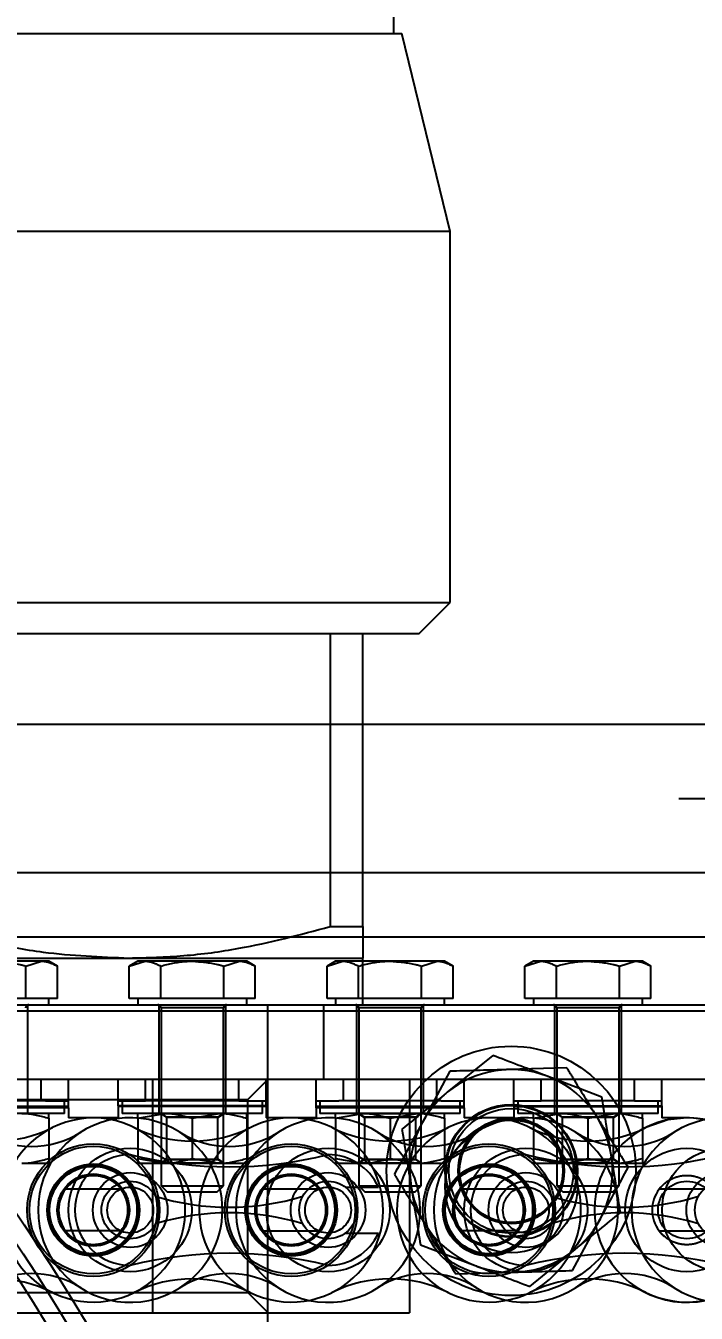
# Model space of a CAD drawing. Header units: metres. Extents: x 0 to 63075, y 0 to 44550.
# Drawn here: x 36482.3 to 36525.3, y 35228.5 to 35311.1 of the extents above; entities that cross this region are included whole.
import ezdxf

# ---------------------------------------------------------------- set-up
doc = ezdxf.new("R2010")
doc.units = ezdxf.units.M
doc.header["$LTSCALE"] = 75
doc.linetypes.add('DASHDOT', pattern=[25.4, 12.7, -6.35, 0, -6.35])
doc.linetypes.add('HIDDEN2', pattern=[4.7625, 3.175, -1.5875])
for name, color, linetype in [('SDM', 7, 'Continuous'), ('SFU', 3, 'DASHDOT'), ('SL4', 4, 'Continuous'), ('ST1', 7, 'HIDDEN2')]:
    doc.layers.add(name, color=color, linetype=linetype)
doc.styles.add('ROMANS', font='ROMANS.SHX')
doc.dimstyles.new('75___1-75', dxfattribs={"dimscale": 75, "dimtxt": 2.5, "dimasz": 2, "dimexe": 1.5, "dimexo": 1, "dimgap": 0.5, "dimtad": 1, "dimdec": 0, "dimzin": 12, "dimtxsty": 'ROMANS', "dimcen": 0, "dimclrd": 256, "dimclre": 256, "dimclrt": 3, "dimazin": 3, "dimtfac": 1, "dimtdec": 0, "dimtmove": 0, "dimatfit": 0, "dimfxl": 1, "dimlwd": -1, "dimlwe": -1, "dimarcsym": 0})

# ---------------------------------------------------------------- blocks, each defined once
blk = doc.blocks.new('*D29')
at = {"layer": 'Defpoints', "color": 0, "transparency": 16777216}
for p in [(36162.252, 35690.515), (36162.252, 35271.035), (39506.752, 35271.032)]:
    blk.add_point(p, dxfattribs=at)
at = {"layer": 'SDM', "transparency": 16777216}
for p, q in [((36162.252, 35346.035), (36162.252, 35803.015)), ((39506.752, 35346.032), (39506.752, 35803.015)), ((39356.752, 35690.515), (36312.252, 35690.515))]:
    blk.add_line(p, q, dxfattribs=at)
for points in [[(36312.252, 35715.515), (36312.252, 35665.515), (36162.252, 35690.515)], [(39356.752, 35715.515), (39356.752, 35665.515), (39506.752, 35690.515)]]:
    blk.add_solid(points, dxfattribs=at)
at = {"layer": 'SDM', "color": 3, "transparency": 16777216, "insert": (37834.502, 35821.765), "char_height": 187.5, "attachment_point": 5, "style": 'ROMANS'}
blk.add_mtext('3345', dxfattribs=at)
blk = doc.blocks.new('A$Cf5e9a517')
at = {"layer": 'SFU'}
for p, q in [((343.668, 1744.652), (343.668, 1772.652)), ((311.668, 1744.652), (344.168, 1744.652)), ((347.268, 1731.952), (344.168, 1744.652)), ((347.268, 1731.952), (311.668, 1731.952)), ((347.268, 1708.152), (347.268, 1731.952)), ((311.668, 1708.152), (347.268, 1708.152)), ((345.268, 1706.152), (347.268, 1708.152)), ((345.268, 1706.152), (311.668, 1706.152)), ((339.578, 1706.152), (339.578, 1700.35)), ((341.668, 1700.35), (341.668, 1706.152)), ((339.578, 1700.35), (339.578, 1687.373)), ((341.668, 1687.373), (341.668, 1700.35)), ((339.578, 1687.373), (341.668, 1687.373)), ((311.668, 1685.352), (326.668, 1685.352)), ((321.049, 1685.152), (318.018, 1685.152)), ((320.038, 1684.84), (321.049, 1685.152)), ((320.038, 1682.752), (320.038, 1684.84)), ((321.518, 1685.152), (321.049, 1685.152)), ((322.059, 1684.84), (321.518, 1685.152)), ((322.059, 1682.752), (322.059, 1684.84)), ((326.668, 1685.352), (341.668, 1685.352)), ((326.676, 1684.84), (327.686, 1685.152)), ((327.218, 1685.152), (326.676, 1684.84)), ((326.676, 1682.752), (326.676, 1684.84)), ((327.686, 1685.152), (327.218, 1685.152)), ((330.718, 1685.152), (327.686, 1685.152)), ((328.697, 1682.752), (328.697, 1684.84)), ((333.749, 1685.152), (330.718, 1685.152)), ((332.738, 1684.84), (333.749, 1685.152)), ((332.738, 1682.752), (332.738, 1684.84)), ((334.218, 1685.152), (333.749, 1685.152)), ((334.759, 1684.84), (334.218, 1685.152)), ((334.759, 1682.752), (334.759, 1684.84)), ((339.376, 1684.84), (340.386, 1685.152)), ((339.918, 1685.152), (339.376, 1684.84)), ((339.376, 1682.752), (339.376, 1684.84)), ((340.386, 1685.152), (339.918, 1685.152)), ((343.418, 1685.152), (340.386, 1685.152)), ((341.397, 1682.752), (341.397, 1684.84)), ((341.668, 1682.352), (341.668, 1685.352)), ((346.449, 1685.152), (343.418, 1685.152)), ((345.438, 1684.84), (346.449, 1685.152)), ((345.438, 1682.752), (345.438, 1684.84)), ((346.918, 1685.152), (346.449, 1685.152)), ((347.459, 1684.84), (346.918, 1685.152)), ((347.459, 1682.752), (347.459, 1684.84)), ((352.076, 1684.84), (353.086, 1685.152)), ((352.618, 1685.152), (352.076, 1684.84)), ((352.076, 1682.752), (352.076, 1684.84)), ((353.086, 1685.152), (352.618, 1685.152)), ((356.118, 1685.152), (353.086, 1685.152)), ((354.097, 1682.752), (354.097, 1684.84)), ((359.149, 1685.152), (356.118, 1685.152)), ((358.138, 1684.84), (359.149, 1685.152)), ((358.138, 1682.752), (358.138, 1684.84)), ((359.618, 1685.152), (359.149, 1685.152)), ((360.159, 1684.84), (359.618, 1685.152)), ((360.159, 1682.752), (360.159, 1684.84)), ((257.808, 1682.352), (365.528, 1682.352)), ((320.038, 1682.752), (318.018, 1682.752)), ((321.049, 1682.752), (320.038, 1682.752)), ((320.168, 1677.59), (320.168, 1682.352)), ((322.059, 1682.752), (321.049, 1682.752)), ((321.518, 1682.352), (321.518, 1682.752)), ((327.686, 1682.752), (326.676, 1682.752)), ((327.218, 1682.752), (327.218, 1682.352)), ((328.697, 1682.752), (327.686, 1682.752)), ((328.568, 1682.352), (328.568, 1677.59)), ((330.718, 1682.752), (328.697, 1682.752)), ((332.738, 1682.752), (330.718, 1682.752)), ((333.749, 1682.752), (332.738, 1682.752)), ((332.868, 1677.59), (332.868, 1682.352)), ((334.759, 1682.752), (333.749, 1682.752)), ((334.218, 1682.352), (334.218, 1682.752)), ((335.569, 1661.831), (335.569, 1682.352)), ((339.168, 1677.59), (339.168, 1682.352)), ((340.386, 1682.752), (339.376, 1682.752)), ((339.918, 1682.752), (339.918, 1682.352)), ((341.397, 1682.752), (340.386, 1682.752)), ((341.268, 1682.352), (341.268, 1677.59)), ((343.418, 1682.752), (341.397, 1682.752)), ((345.438, 1682.752), (343.418, 1682.752)), ((346.449, 1682.752), (345.438, 1682.752)), ((345.568, 1677.59), (345.568, 1682.352)), ((347.459, 1682.752), (346.449, 1682.752)), ((346.918, 1682.352), (346.918, 1682.752)), ((353.086, 1682.752), (352.076, 1682.752)), ((352.618, 1682.752), (352.618, 1682.352)), ((354.097, 1682.752), (353.086, 1682.752)), ((353.968, 1682.352), (353.968, 1677.59)), ((356.118, 1682.752), (354.097, 1682.752)), ((358.138, 1682.752), (356.118, 1682.752)), ((359.149, 1682.752), (358.138, 1682.752)), ((358.268, 1677.59), (358.268, 1682.352)), ((360.159, 1682.752), (359.149, 1682.752)), ((359.618, 1682.352), (359.618, 1682.752)), ((332.718, 1682.152), (328.718, 1682.152)), ((328.718, 1682.152), (328.718, 1670.742)), ((332.718, 1670.742), (332.718, 1682.152)), ((345.418, 1682.152), (341.418, 1682.152)), ((341.418, 1682.152), (341.418, 1670.742)), ((345.418, 1670.742), (345.418, 1682.152)), ((358.118, 1682.152), (354.118, 1682.152)), ((354.118, 1682.152), (354.118, 1670.742)), ((358.118, 1670.742), (358.118, 1682.152)), ((257.808, 1677.59), (365.528, 1677.59)), ((320.168, 1676.19), (320.168, 1677.59)), ((321.018, 1676.19), (321.018, 1677.59)), ((322.768, 1676.19), (322.768, 1677.59)), ((325.968, 1676.19), (325.968, 1677.59)), ((327.718, 1676.19), (327.718, 1677.59)), ((328.165, 1677.59), (328.165, 1662.59)), ((328.568, 1677.59), (328.568, 1676.19)), ((332.868, 1676.19), (332.868, 1677.59)), ((333.718, 1676.19), (333.718, 1677.59)), ((334.293, 1676.288), (335.594, 1677.59)), ((335.468, 1676.19), (335.468, 1677.59)), ((338.668, 1676.19), (338.668, 1677.59)), ((340.418, 1676.19), (340.418, 1677.59)), ((341.268, 1677.59), (341.268, 1676.19)), ((344.663, 1677.59), (344.663, 1662.59)), ((345.568, 1676.19), (345.568, 1677.59)), ((346.418, 1676.19), (346.418, 1677.59)), ((348.168, 1676.19), (348.168, 1677.59)), ((351.368, 1676.19), (351.368, 1677.59)), ((353.118, 1676.19), (353.118, 1677.59)), ((353.968, 1677.59), (353.968, 1676.19)), ((358.268, 1676.19), (358.268, 1677.59)), ((359.118, 1676.19), (359.118, 1677.59)), ((360.868, 1676.19), (360.868, 1677.59)), ((289.043, 1676.288), (334.293, 1676.288)), ((322.768, 1675.84), (313.268, 1675.84)), ((322.768, 1675.752), (313.268, 1675.752)), ((321.301, 1676.19), (314.734, 1676.19)), ((320.168, 1675.39), (320.168, 1676.19)), ((321.301, 1676.19), (322.768, 1676.19)), ((322.518, 1675.39), (322.518, 1676.19)), ((322.768, 1675.752), (322.768, 1676.19)), ((322.768, 1675.752), (322.768, 1675.095)), ((325.968, 1676.19), (327.718, 1676.19)), ((325.968, 1675.877), (325.968, 1676.19)), ((335.468, 1675.877), (325.968, 1675.877)), ((325.968, 1675.877), (325.968, 1675.095)), ((335.468, 1675.84), (325.968, 1675.84)), ((326.218, 1676.19), (326.218, 1675.39)), ((333.718, 1676.19), (327.718, 1676.19)), ((328.568, 1676.19), (328.568, 1675.39)), ((332.868, 1675.39), (332.868, 1676.19)), ((333.718, 1676.19), (335.468, 1676.19)), ((334.293, 1663.891), (334.293, 1676.288)), ((335.218, 1675.39), (335.218, 1676.19)), ((335.468, 1675.877), (335.468, 1676.19)), ((335.468, 1675.877), (335.468, 1675.095)), ((338.668, 1676.19), (340.134, 1676.19)), ((338.668, 1675.752), (338.668, 1676.19)), ((348.168, 1675.84), (338.668, 1675.84)), ((348.168, 1675.752), (338.668, 1675.752)), ((338.668, 1675.752), (338.668, 1675.095)), ((338.918, 1676.19), (338.918, 1675.39)), ((346.701, 1676.19), (340.134, 1676.19)), ((341.268, 1676.19), (341.268, 1675.39)), ((345.568, 1675.39), (345.568, 1676.19)), ((346.701, 1676.19), (348.168, 1676.19)), ((347.918, 1675.39), (347.918, 1676.19)), ((348.168, 1675.752), (348.168, 1676.19)), ((348.168, 1675.752), (348.168, 1675.095)), ((351.368, 1676.19), (353.118, 1676.19)), ((351.368, 1675.877), (351.368, 1676.19)), ((351.368, 1675.877), (360.868, 1675.877)), ((351.368, 1675.877), (351.368, 1675.095)), ((351.368, 1675.84), (360.868, 1675.84)), ((351.618, 1676.19), (351.618, 1675.39)), ((359.118, 1676.19), (353.118, 1676.19)), ((353.968, 1676.19), (353.968, 1675.39)), ((358.268, 1675.39), (358.268, 1676.19)), ((359.118, 1676.19), (360.868, 1676.19)), ((360.618, 1675.39), (360.618, 1676.19)), ((360.868, 1675.877), (360.868, 1676.19)), ((360.868, 1675.877), (360.868, 1675.095)), ((322.518, 1675.39), (313.518, 1675.39)), ((321.518, 1675.077), (321.518, 1672.503)), ((324.367, 1675.095), (322.768, 1675.095)), ((325.968, 1675.095), (324.367, 1675.095)), ((335.218, 1675.39), (326.218, 1675.39)), ((327.218, 1675.077), (328.968, 1675.39)), ((327.218, 1675.077), (327.218, 1672.503)), ((328.718, 1675.39), (329.068, 1675.145)), ((328.718, 1675.39), (328.718, 1675.365)), ((332.718, 1675.365), (328.718, 1675.365)), ((328.718, 1675.365), (329.068, 1675.12)), ((332.368, 1675.145), (329.068, 1675.145)), ((329.068, 1675.145), (329.068, 1675.12)), ((332.368, 1675.12), (329.068, 1675.12)), ((329.068, 1675.12), (329.068, 1672.435)), ((330.718, 1675.077), (332.468, 1675.39)), ((330.718, 1675.077), (330.718, 1672.503)), ((332.368, 1675.145), (332.718, 1675.39)), ((332.368, 1675.12), (332.718, 1675.365)), ((332.368, 1675.12), (332.368, 1675.145)), ((332.368, 1672.435), (332.368, 1675.12)), ((332.718, 1675.365), (332.718, 1675.39)), ((334.218, 1675.077), (334.218, 1672.503)), ((337.067, 1675.095), (335.468, 1675.095)), ((338.668, 1675.095), (337.067, 1675.095)), ((347.918, 1675.39), (338.918, 1675.39)), ((339.918, 1675.077), (341.668, 1675.39)), ((339.918, 1675.077), (339.918, 1672.503)), ((341.418, 1675.39), (341.418, 1675.365)), ((341.418, 1675.39), (341.768, 1675.145)), ((345.418, 1675.365), (341.418, 1675.365)), ((341.418, 1675.365), (341.768, 1675.12)), ((345.068, 1675.145), (341.768, 1675.145)), ((341.768, 1675.145), (341.768, 1675.12)), ((345.068, 1675.12), (341.768, 1675.12)), ((341.768, 1675.12), (341.768, 1672.435)), ((343.418, 1675.077), (345.168, 1675.39)), ((343.418, 1675.077), (343.418, 1672.503)), ((345.068, 1675.145), (345.418, 1675.39)), ((345.068, 1675.12), (345.418, 1675.365)), ((345.068, 1675.12), (345.068, 1675.145)), ((345.068, 1672.435), (345.068, 1675.12)), ((345.418, 1675.365), (345.418, 1675.39)), ((346.918, 1675.077), (346.918, 1672.503)), ((349.767, 1675.095), (348.168, 1675.095)), ((351.368, 1675.095), (349.767, 1675.095)), ((360.618, 1675.39), (351.618, 1675.39)), ((352.618, 1675.077), (354.368, 1675.39)), ((352.618, 1675.077), (352.618, 1672.503)), ((354.118, 1675.39), (354.468, 1675.145)), ((354.118, 1675.39), (354.118, 1675.365)), ((358.118, 1675.365), (354.118, 1675.365)), ((354.118, 1675.365), (354.468, 1675.12)), ((357.768, 1675.145), (354.468, 1675.145)), ((354.468, 1675.145), (354.468, 1675.12)), ((357.768, 1675.12), (354.468, 1675.12)), ((354.468, 1675.12), (354.468, 1672.435)), ((356.118, 1675.077), (357.868, 1675.39)), ((356.118, 1675.077), (356.118, 1672.503)), ((357.768, 1675.145), (358.118, 1675.39)), ((357.768, 1675.12), (358.118, 1675.365)), ((357.768, 1675.12), (357.768, 1675.145)), ((357.768, 1672.435), (357.768, 1675.12)), ((358.118, 1675.365), (358.118, 1675.39)), ((359.618, 1675.077), (359.618, 1672.503)), ((362.467, 1675.095), (360.868, 1675.095)), ((327.218, 1672.503), (328.968, 1672.19)), ((329.068, 1672.46), (328.718, 1672.215)), ((329.068, 1672.435), (328.718, 1672.19)), ((329.068, 1672.46), (332.368, 1672.46)), ((329.068, 1672.435), (332.368, 1672.435)), ((330.718, 1672.503), (332.468, 1672.19)), ((332.718, 1672.215), (332.368, 1672.46)), ((332.718, 1672.19), (332.368, 1672.435)), ((339.918, 1672.503), (341.668, 1672.19)), ((341.768, 1672.46), (341.418, 1672.215)), ((341.768, 1672.435), (341.418, 1672.19)), ((341.768, 1672.46), (345.068, 1672.46)), ((341.768, 1672.435), (345.068, 1672.435)), ((343.418, 1672.503), (345.168, 1672.19)), ((345.418, 1672.215), (345.068, 1672.46)), ((345.418, 1672.19), (345.068, 1672.435)), ((352.618, 1672.503), (354.368, 1672.19)), ((354.468, 1672.46), (354.118, 1672.215)), ((354.468, 1672.435), (354.118, 1672.19)), ((354.468, 1672.46), (357.768, 1672.46)), ((354.468, 1672.435), (357.768, 1672.435)), ((356.118, 1672.503), (357.868, 1672.19)), ((358.118, 1672.215), (357.768, 1672.46)), ((358.118, 1672.19), (357.768, 1672.435)), ((319.768, 1672.19), (321.518, 1672.19)), ((327.218, 1672.19), (328.968, 1672.19)), ((328.718, 1672.215), (332.718, 1672.215)), ((328.968, 1672.19), (332.468, 1672.19)), ((332.468, 1672.19), (334.218, 1672.19)), ((339.918, 1672.19), (341.668, 1672.19)), ((341.418, 1672.215), (345.418, 1672.215)), ((341.668, 1672.19), (345.168, 1672.19)), ((345.168, 1672.19), (346.918, 1672.19)), ((352.618, 1672.19), (354.368, 1672.19)), ((354.118, 1672.215), (358.118, 1672.215)), ((354.368, 1672.19), (357.868, 1672.19)), ((357.868, 1672.19), (359.618, 1672.19)), ((328.718, 1670.742), (332.718, 1670.742)), ((328.718, 1670.742), (329.108, 1670.352)), ((332.328, 1670.352), (332.718, 1670.742)), ((338.848, 1670.525), (338.674, 1670.73)), ((341.418, 1670.742), (345.418, 1670.742)), ((341.418, 1670.742), (341.808, 1670.352)), ((345.028, 1670.352), (345.418, 1670.742)), ((354.118, 1670.742), (358.118, 1670.742)), ((354.118, 1670.742), (354.508, 1670.352)), ((357.728, 1670.352), (358.118, 1670.742)), ((326.148, 1670.525), (322.587, 1670.525)), ((329.108, 1670.352), (332.328, 1670.352)), ((335.377, 1670.637), (335.287, 1670.525)), ((338.848, 1670.525), (335.287, 1670.525)), ((341.808, 1670.352), (345.028, 1670.352)), ((351.548, 1670.525), (347.987, 1670.525)), ((354.508, 1670.352), (357.728, 1670.352)), ((360.777, 1670.637), (360.687, 1670.525)), ((364.248, 1670.525), (360.687, 1670.525)), ((326.148, 1667.855), (322.587, 1667.855)), ((322.677, 1667.743), (322.587, 1667.855)), ((326.148, 1667.855), (325.974, 1667.65)), ((335.287, 1667.855), (338.848, 1667.855)), ((351.548, 1667.855), (347.987, 1667.855)), ((348.077, 1667.743), (347.987, 1667.855)), ((351.548, 1667.855), (351.374, 1667.65)), ((360.687, 1667.855), (364.248, 1667.855)), ((289.043, 1663.891), (334.293, 1663.891)), ((335.594, 1662.59), (334.293, 1663.891)), ((295.17, 1662.59), (328.165, 1662.59)), ((328.165, 1662.59), (344.663, 1662.59))]:
    blk.add_line(p, q, dxfattribs=at)
at = {"layer": 'SFU', "flags": 128}
for points in [[(362.467, 1675.095), (361.259, 1674.97), (359.846, 1674.481)], [(322.587, 1670.525), (322.794, 1670.763), (322.904, 1670.866)], [(347.987, 1670.525), (348.194, 1670.763), (348.304, 1670.866)], [(335.287, 1667.855), (335.494, 1667.617), (335.604, 1667.514)], [(360.687, 1667.855), (360.894, 1667.617), (361.004, 1667.514)]]:
    blk.add_lwpolyline(points, dxfattribs=at)
at = {"layer": 'SFU'}
for centre, radius in [((324.367, 1669.19), 4.255), ((324.367, 1669.19), 4.1), ((324.367, 1669.19), 4.1), ((324.367, 1669.19), 4.1), ((324.367, 1669.19), 4.1), ((337.067, 1669.19), 4.255), ((337.067, 1669.19), 4.1), ((337.067, 1669.19), 4.1), ((337.067, 1669.19), 4.1), ((337.067, 1669.19), 4.1), ((349.767, 1669.19), 4.255), ((349.767, 1669.19), 4.1), ((349.767, 1669.19), 4.1), ((349.767, 1669.19), 4.1), ((349.767, 1669.19), 4.1), ((362.467, 1669.19), 3.96), ((324.367, 1669.19), 2.955), ((324.367, 1669.19), 2.893), ((324.367, 1669.19), 2.803), ((324.367, 1669.19), 2.314), ((337.067, 1669.19), 2.955), ((337.067, 1669.19), 2.892), ((337.067, 1669.19), 2.803), ((337.067, 1669.19), 2.314), ((349.767, 1669.19), 2.955), ((349.767, 1669.19), 2.892), ((349.767, 1669.19), 2.803), ((349.767, 1669.19), 2.314), ((362.467, 1669.19), 1.845)]:
    blk.add_circle(centre, radius, dxfattribs=at)
for centre, radius, start, end in [((320.218, 1682.152), 0.2, 90, 180), ((328.518, 1682.152), 0.2, 0, 90), ((332.918, 1682.152), 0.2, 90, 180), ((341.218, 1682.152), 0.2, 0, 90), ((345.618, 1682.152), 0.2, 90, 180), ((353.918, 1682.152), 0.2, 0, 90), ((358.318, 1682.152), 0.2, 90, 180), ((324.367, 1669.19), 5.905, 90, 296.35916), ((324.367, 1669.19), 5.905, 296.35916, 90), ((337.067, 1669.19), 5.905, 90, 243.64084), ((337.067, 1669.19), 5.905, 243.64084, 90), ((349.767, 1669.19), 5.905, 90, 296.35916), ((349.767, 1669.19), 5.905, 296.35916, 90), ((362.467, 1669.19), 5.92, 57.56669, 302.43331), ((362.467, 1669.19), 5.905, 243.64084, 90), ((318.018, 1682.005), 8.397, 243.64084, 296.35916), ((330.718, 1682.005), 8.397, 243.64084, 296.35916), ((343.418, 1682.005), 8.397, 243.64084, 296.35916), ((356.118, 1682.005), 8.397, 243.64084, 296.35916), ((324.367, 1669.19), 2.225, 143.1301, 216.8699), ((324.367, 1669.19), 2.225, 323.1301, 36.8699), ((337.067, 1669.19), 2.225, 143.1301, 216.8699), ((337.067, 1669.19), 2.225, 323.1301, 36.8699), ((349.767, 1669.19), 2.225, 143.1301, 216.8699), ((349.767, 1669.19), 2.225, 323.1301, 36.8699), ((362.467, 1669.19), 2.225, 143.1301, 216.8699), ((318.018, 1656.375), 8.397, 63.64084, 116.35916), ((330.718, 1656.375), 8.397, 63.64084, 116.35916), ((343.418, 1656.375), 8.397, 63.64084, 116.35916), ((356.118, 1656.375), 8.397, 63.64084, 116.35916)]:
    blk.add_arc(centre, radius, start, end, dxfattribs=at)
for points, knots in [([(313.757, 1687.373), (315.018, 1687.026), (317.461, 1686.353), (321.767, 1685.555), (324.825, 1685.429), (326.668, 1685.352)], [0, 0, 0, 0, 0.297736, 0.577022, 1, 1, 1, 1]), ([(326.668, 1685.352), (327.836, 1685.384), (330.192, 1685.448), (334.524, 1686.03), (337.63, 1686.856), (339.578, 1687.373)], [0, 0, 0, 0, 0.2683282, 0.5411378, 1, 1, 1, 1]), ([(341.668, 1687.373), (341.668, 1687.026), (341.668, 1686.353), (341.668, 1685.555), (341.668, 1685.429), (341.668, 1685.352)], [0, 0, 0, 0, 0.297736, 0.577022, 1, 1, 1, 1]), ([(318.018, 1685.152), (318.566, 1685.112), (319.25, 1685.061), (319.908, 1684.877), (320.038, 1684.84)], [0, 0, 0, 0, 0.801725, 1, 1, 1, 1]), ([(321.049, 1685.152), (321.073, 1685.152), (321.414, 1685.148), (321.748, 1684.988), (322.059, 1684.84)], [0, 0, 0, 0, 0.070174, 1, 1, 1, 1]), ([(327.686, 1685.152), (327.71, 1685.152), (328.052, 1685.148), (328.386, 1684.988), (328.697, 1684.84)], [0, 0, 0, 0, 0.070174, 1, 1, 1, 1]), ([(328.697, 1684.84), (329.215, 1684.969), (329.882, 1685.135), (330.566, 1685.149), (330.718, 1685.152)], [0, 0, 0, 0, 0.778131, 1, 1, 1, 1]), ([(330.718, 1685.152), (331.266, 1685.112), (331.95, 1685.061), (332.608, 1684.877), (332.738, 1684.84)], [0, 0, 0, 0, 0.801725, 1, 1, 1, 1]), ([(333.749, 1685.152), (333.773, 1685.152), (334.114, 1685.148), (334.448, 1684.988), (334.759, 1684.84)], [0, 0, 0, 0, 0.070174, 1, 1, 1, 1]), ([(340.386, 1685.152), (340.41, 1685.152), (340.752, 1685.148), (341.086, 1684.988), (341.397, 1684.84)], [0, 0, 0, 0, 0.070174, 1, 1, 1, 1]), ([(341.397, 1684.84), (341.915, 1684.969), (342.582, 1685.135), (343.266, 1685.149), (343.418, 1685.152)], [0, 0, 0, 0, 0.778131, 1, 1, 1, 1]), ([(343.418, 1685.152), (343.966, 1685.112), (344.65, 1685.061), (345.308, 1684.877), (345.438, 1684.84)], [0, 0, 0, 0, 0.801725, 1, 1, 1, 1]), ([(346.449, 1685.152), (346.473, 1685.152), (346.814, 1685.148), (347.148, 1684.988), (347.459, 1684.84)], [0, 0, 0, 0, 0.070174, 1, 1, 1, 1]), ([(353.086, 1685.152), (353.11, 1685.152), (353.452, 1685.148), (353.786, 1684.988), (354.097, 1684.84)], [0, 0, 0, 0, 0.070174, 1, 1, 1, 1]), ([(354.097, 1684.84), (354.615, 1684.969), (355.282, 1685.135), (355.966, 1685.149), (356.118, 1685.152)], [0, 0, 0, 0, 0.778131, 1, 1, 1, 1]), ([(356.118, 1685.152), (356.666, 1685.112), (357.35, 1685.061), (358.008, 1684.877), (358.138, 1684.84)], [0, 0, 0, 0, 0.801725, 1, 1, 1, 1]), ([(359.149, 1685.152), (359.173, 1685.152), (359.514, 1685.148), (359.848, 1684.988), (360.159, 1684.84)], [0, 0, 0, 0, 0.070174, 1, 1, 1, 1]), ([(319.768, 1675.39), (319.809, 1675.39), (320.4, 1675.385), (320.979, 1675.226), (321.518, 1675.077)], [0, 0, 0, 0, 0.0701742, 1, 1, 1, 1]), ([(321.518, 1675.077), (321.518, 1675.125), (321.518, 1675.308), (321.518, 1675.355), (321.518, 1675.39)], [0, 0, 0, 0, 0.257551, 1, 1, 1, 1]), ([(327.218, 1675.077), (327.218, 1675.125), (327.218, 1675.308), (327.218, 1675.355), (327.218, 1675.39)], [0, 0, 0, 0, 0.257551, 1, 1, 1, 1]), ([(328.968, 1675.39), (329.009, 1675.39), (329.6, 1675.385), (330.179, 1675.226), (330.718, 1675.077)], [0, 0, 0, 0, 0.070174, 1, 1, 1, 1]), ([(332.468, 1675.39), (332.509, 1675.39), (333.1, 1675.385), (333.679, 1675.226), (334.218, 1675.077)], [0, 0, 0, 0, 0.0701742, 1, 1, 1, 1]), ([(334.218, 1675.077), (334.218, 1675.125), (334.218, 1675.308), (334.218, 1675.355), (334.218, 1675.39)], [0, 0, 0, 0, 0.257551, 1, 1, 1, 1]), ([(339.918, 1675.077), (339.918, 1675.125), (339.918, 1675.308), (339.918, 1675.355), (339.918, 1675.39)], [0, 0, 0, 0, 0.257551, 1, 1, 1, 1]), ([(341.668, 1675.39), (341.709, 1675.39), (342.3, 1675.385), (342.879, 1675.226), (343.418, 1675.077)], [0, 0, 0, 0, 0.070174, 1, 1, 1, 1]), ([(345.168, 1675.39), (345.209, 1675.39), (345.8, 1675.385), (346.379, 1675.226), (346.918, 1675.077)], [0, 0, 0, 0, 0.0701742, 1, 1, 1, 1]), ([(346.918, 1675.077), (346.918, 1675.125), (346.918, 1675.308), (346.918, 1675.355), (346.918, 1675.39)], [0, 0, 0, 0, 0.257551, 1, 1, 1, 1]), ([(352.618, 1675.077), (352.618, 1675.125), (352.618, 1675.308), (352.618, 1675.355), (352.618, 1675.39)], [0, 0, 0, 0, 0.257551, 1, 1, 1, 1]), ([(354.368, 1675.39), (354.409, 1675.39), (355, 1675.385), (355.579, 1675.226), (356.118, 1675.077)], [0, 0, 0, 0, 0.070174, 1, 1, 1, 1]), ([(357.868, 1675.39), (357.909, 1675.39), (358.5, 1675.385), (359.079, 1675.226), (359.618, 1675.077)], [0, 0, 0, 0, 0.0701742, 1, 1, 1, 1]), ([(359.618, 1675.077), (359.618, 1675.125), (359.618, 1675.308), (359.618, 1675.355), (359.618, 1675.39)], [0, 0, 0, 0, 0.257551, 1, 1, 1, 1]), ([(319.768, 1672.19), (319.809, 1672.19), (320.4, 1672.195), (320.979, 1672.354), (321.518, 1672.503)], [0, 0, 0, 0, 0.0701742, 1, 1, 1, 1]), ([(321.518, 1672.503), (321.518, 1672.455), (321.518, 1672.272), (321.518, 1672.225), (321.518, 1672.19)], [0, 0, 0, 0, 0.257551, 1, 1, 1, 1]), ([(327.218, 1672.503), (327.218, 1672.455), (327.218, 1672.272), (327.218, 1672.225), (327.218, 1672.19)], [0, 0, 0, 0, 0.257551, 1, 1, 1, 1]), ([(328.968, 1672.19), (329.009, 1672.19), (329.6, 1672.195), (330.179, 1672.354), (330.718, 1672.503)], [0, 0, 0, 0, 0.070174, 1, 1, 1, 1]), ([(332.468, 1672.19), (332.509, 1672.19), (333.1, 1672.195), (333.679, 1672.354), (334.218, 1672.503)], [0, 0, 0, 0, 0.0701742, 1, 1, 1, 1]), ([(334.218, 1672.503), (334.218, 1672.455), (334.218, 1672.272), (334.218, 1672.225), (334.218, 1672.19)], [0, 0, 0, 0, 0.257551, 1, 1, 1, 1]), ([(339.918, 1672.503), (339.918, 1672.455), (339.918, 1672.272), (339.918, 1672.225), (339.918, 1672.19)], [0, 0, 0, 0, 0.257551, 1, 1, 1, 1]), ([(341.668, 1672.19), (341.709, 1672.19), (342.3, 1672.195), (342.879, 1672.354), (343.418, 1672.503)], [0, 0, 0, 0, 0.070174, 1, 1, 1, 1]), ([(345.168, 1672.19), (345.209, 1672.19), (345.8, 1672.195), (346.379, 1672.354), (346.918, 1672.503)], [0, 0, 0, 0, 0.0701742, 1, 1, 1, 1]), ([(346.918, 1672.503), (346.918, 1672.455), (346.918, 1672.272), (346.918, 1672.225), (346.918, 1672.19)], [0, 0, 0, 0, 0.257551, 1, 1, 1, 1]), ([(352.618, 1672.503), (352.618, 1672.455), (352.618, 1672.272), (352.618, 1672.225), (352.618, 1672.19)], [0, 0, 0, 0, 0.257551, 1, 1, 1, 1]), ([(354.368, 1672.19), (354.409, 1672.19), (355, 1672.195), (355.579, 1672.354), (356.118, 1672.503)], [0, 0, 0, 0, 0.070174, 1, 1, 1, 1]), ([(357.868, 1672.19), (357.909, 1672.19), (358.5, 1672.195), (359.079, 1672.354), (359.618, 1672.503)], [0, 0, 0, 0, 0.0701742, 1, 1, 1, 1]), ([(359.618, 1672.503), (359.618, 1672.455), (359.618, 1672.272), (359.618, 1672.225), (359.618, 1672.19)], [0, 0, 0, 0, 0.257551, 1, 1, 1, 1]), ([(322.587, 1670.525), (322.699, 1670.655), (322.918, 1670.911), (323.358, 1671.194), (323.847, 1671.374), (324.367, 1671.435), (324.888, 1671.374), (325.377, 1671.194), (325.817, 1670.911), (326.036, 1670.655), (326.148, 1670.525)], [0, 0, 0, 0, 0.130043, 0.255982, 0.379107, 0.5, 0.620893, 0.744018, 0.869957, 1, 1, 1, 1]), ([(335.287, 1670.525), (335.399, 1670.655), (335.618, 1670.911), (336.058, 1671.194), (336.547, 1671.374), (337.067, 1671.435), (337.588, 1671.374), (338.077, 1671.194), (338.517, 1670.911), (338.736, 1670.655), (338.848, 1670.525)], [0, 0, 0, 0, 0.130043, 0.255982, 0.379107, 0.5, 0.620893, 0.744018, 0.869957, 1, 1, 1, 1]), ([(347.987, 1670.525), (348.099, 1670.655), (348.318, 1670.911), (348.758, 1671.194), (349.247, 1671.374), (349.767, 1671.435), (350.288, 1671.374), (350.777, 1671.194), (351.217, 1670.911), (351.436, 1670.655), (351.548, 1670.525)], [0, 0, 0, 0, 0.130043, 0.255982, 0.379107, 0.5, 0.620893, 0.744018, 0.869957, 1, 1, 1, 1]), ([(360.687, 1670.525), (360.799, 1670.655), (361.018, 1670.911), (361.458, 1671.194), (361.947, 1671.374), (362.467, 1671.435), (362.988, 1671.374), (363.477, 1671.194), (363.917, 1670.911), (364.136, 1670.655), (364.248, 1670.525)], [0, 0, 0, 0, 0.130043, 0.255982, 0.379107, 0.5, 0.620893, 0.744018, 0.869957, 1, 1, 1, 1]), ([(326.148, 1667.855), (326.036, 1667.725), (325.817, 1667.469), (325.377, 1667.186), (324.888, 1667.006), (324.367, 1666.945), (323.847, 1667.006), (323.358, 1667.186), (322.918, 1667.469), (322.699, 1667.725), (322.587, 1667.855)], [0, 0, 0, 0, 0.130043, 0.255982, 0.379107, 0.5, 0.620893, 0.744018, 0.869957, 1, 1, 1, 1]), ([(338.848, 1667.855), (338.736, 1667.725), (338.517, 1667.469), (338.077, 1667.186), (337.588, 1667.006), (337.067, 1666.945), (336.547, 1667.006), (336.058, 1667.186), (335.618, 1667.469), (335.399, 1667.725), (335.287, 1667.855)], [0, 0, 0, 0, 0.130043, 0.255982, 0.379107, 0.5, 0.620893, 0.744018, 0.869957, 1, 1, 1, 1]), ([(351.548, 1667.855), (351.436, 1667.725), (351.217, 1667.469), (350.777, 1667.186), (350.288, 1667.006), (349.767, 1666.945), (349.247, 1667.006), (348.758, 1667.186), (348.318, 1667.469), (348.099, 1667.725), (347.987, 1667.855)], [0, 0, 0, 0, 0.130043, 0.255982, 0.379107, 0.5, 0.620893, 0.744018, 0.869957, 1, 1, 1, 1]), ([(364.248, 1667.855), (364.136, 1667.725), (363.917, 1667.469), (363.477, 1667.186), (362.988, 1667.006), (362.467, 1666.945), (361.947, 1667.006), (361.458, 1667.186), (361.018, 1667.469), (360.799, 1667.725), (360.687, 1667.855)], [0, 0, 0, 0, 0.130043, 0.255982, 0.379107, 0.5, 0.620893, 0.744018, 0.869957, 1, 1, 1, 1])]:
    blk.add_open_spline(points, degree=3, knots=knots, dxfattribs=at)
at = {"layer": 'SL4'}
for p, q in [((288.539, 1700.35), (1004.763, 1700.35)), ((1004.763, 1690.825), (300.386, 1690.825)), ((378.019, 1686.7), (304.709, 1686.7)), ((378.194, 1681.943), (309.219, 1681.943)), ((350.004, 1679.111), (347.093, 1676.743)), ((357.017, 1676.436), (353.51, 1677.773)), ((345.371, 1666.964), (348.878, 1665.627)), ((352.384, 1664.289), (355.295, 1666.657))]:
    blk.add_line(p, q, dxfattribs=at)
for radius in [125, 123.91, 122.777, 119.686]:
    blk.add_circle((216.283, 1598.35), radius, dxfattribs=at)
for centre, radius, start, end in [((216.283, 1598.35), 104.464, 84.34617, 70.62407), ((351.194, 1671.7), 6.5, 69.1229, 129.1229), ((351.194, 1671.7), 6.5, 9.1229, 69.1229), ((351.194, 1671.7), 6.5, 129.1229, 189.1229), ((351.194, 1671.7), 6.5, 309.1229, 9.1229), ((351.194, 1671.7), 6.5, 189.1229, 249.1229), ((351.194, 1671.7), 6.5, 249.1229, 309.1229)]:
    blk.add_arc(centre, radius, start, end, dxfattribs=at)
for points, knots in [([(353.51, 1677.773), (353.427, 1677.805), (352.243, 1678.257), (351.083, 1678.699), (350.004, 1679.111)], [0, 0, 0, 0, 0.070215, 1, 1, 1, 1]), ([(347.093, 1676.743), (347.024, 1676.687), (346.04, 1675.887), (345.077, 1675.103), (344.181, 1674.375)], [0, 0, 0, 0, 0.070215, 1, 1, 1, 1]), ([(357.612, 1672.731), (357.563, 1673.034), (357.362, 1674.288), (357.166, 1675.51), (357.017, 1676.436)], [0, 0, 0, 0, 0.2418514, 1, 1, 1, 1]), ([(344.181, 1674.375), (344.33, 1673.448), (344.526, 1672.227), (344.728, 1670.973), (344.776, 1670.669)], [0, 0, 0, 0, 0.758149, 1, 1, 1, 1]), ([(358.207, 1669.025), (358.163, 1669.295), (357.97, 1670.502), (357.768, 1671.757), (357.612, 1672.731)], [0, 0, 0, 0, 0.223713, 1, 1, 1, 1]), ([(344.776, 1670.669), (344.933, 1669.695), (345.134, 1668.441), (345.328, 1667.234), (345.371, 1666.964)], [0, 0, 0, 0, 0.776287, 1, 1, 1, 1]), ([(355.295, 1666.657), (355.365, 1666.713), (356.348, 1667.513), (357.311, 1668.297), (358.207, 1669.025)], [0, 0, 0, 0, 0.070215, 1, 1, 1, 1]), ([(348.878, 1665.627), (348.961, 1665.595), (350.145, 1665.143), (351.305, 1664.701), (352.384, 1664.289)], [0, 0, 0, 0, 0.070215, 1, 1, 1, 1])]:
    blk.add_open_spline(points, degree=3, knots=knots, dxfattribs=at)
at = {"layer": 'ST1'}
for p, q in [((4.763, 1695.587), (1004.763, 1695.587)), ((1004.763, 1690.825), (4.763, 1690.825)), ((381.194, 1681.943), (86.437, 1681.943)), ((347.256, 1678.09), (345.474, 1674.787)), ((354.759, 1678.305), (351.007, 1678.197)), ((340.544, 1670.666), (342.668, 1670.666)), ((355.132, 1665.31), (356.914, 1668.613)), ((340.544, 1667.714), (342.668, 1667.714)), ((347.629, 1665.095), (351.381, 1665.203))]:
    blk.add_line(p, q, dxfattribs=at)
for centre, radius in [((216.283, 1598.35), 114.333), ((351.194, 1671.7), 8), ((351.194, 1671.7), 4.25), ((351.194, 1671.7), 4.2), ((351.194, 1671.7), 4), ((351.194, 1670.7), 4.25), ((351.194, 1671.7), 3.4), ((351.194, 1671.7), 3.31), ((326.737, 1669.19), 3.96), ((339.437, 1669.19), 3.96), ((352.137, 1669.19), 3.96), ((364.837, 1669.19), 3.96), ((326.737, 1669.19), 2.398), ((339.437, 1669.19), 2.399), ((352.137, 1669.19), 2.399), ((364.837, 1669.19), 2.398), ((326.737, 1669.19), 1.845), ((326.737, 1669.19), 1.476), ((339.437, 1669.19), 1.845), ((339.437, 1669.19), 1.476), ((352.137, 1669.19), 1.845), ((352.137, 1669.19), 1.476), ((364.837, 1669.19), 1.845)]:
    blk.add_circle(centre, radius, dxfattribs=at)
for centre, radius, start, end in [((326.737, 1669.19), 5.92, 57.56669, 302.43331), ((339.437, 1669.19), 5.92, 237.56669, 122.43331), ((352.137, 1669.19), 5.92, 57.56669, 302.43331), ((364.837, 1669.19), 5.92, 237.56669, 122.43331), ((320.387, 1679.183), 5.92, 237.56669, 302.43331), ((333.087, 1679.183), 5.92, 237.56669, 302.43331), ((326.737, 1669.19), 5.92, 302.43326, 57.56674), ((339.437, 1669.19), 5.92, 122.43326, 237.56674), ((345.787, 1679.183), 5.92, 237.56669, 302.43331), ((358.487, 1679.183), 5.92, 237.56669, 302.43331), ((352.137, 1669.19), 5.92, 302.43326, 57.56672), ((364.837, 1669.19), 5.92, 122.43328, 237.56674), ((326.737, 1669.19), 3.552, 90, 270), ((333.087, 1698.287), 26.322, 256.04015, 283.95985), ((339.437, 1669.19), 3.552, 24.55336, 90), ((352.137, 1669.19), 3.552, 90, 270), ((358.487, 1698.287), 26.322, 256.04015, 283.95985), ((333.087, 1685.542), 16.175, 252.993, 287.007), ((358.487, 1685.542), 16.175, 252.993, 287.007), ((333.087, 1652.838), 16.175, 72.993, 107.007), ((358.487, 1652.838), 16.175, 72.993, 107.007), ((339.437, 1669.19), 3.552, 270, 335.44664), ((333.087, 1640.093), 26.322, 76.04015, 103.95985), ((358.487, 1640.093), 26.322, 76.04015, 103.95985), ((320.387, 1659.197), 5.92, 57.56669, 122.43331), ((333.087, 1659.197), 5.92, 57.56669, 122.43331), ((345.787, 1659.197), 5.92, 57.56669, 122.43331), ((358.487, 1659.197), 5.92, 57.56669, 122.43331)]:
    blk.add_arc(centre, radius, start, end, dxfattribs=at)
for points, knots in [([(351.007, 1678.197), (350.918, 1678.195), (349.652, 1678.158), (348.41, 1678.123), (347.256, 1678.09)], [0, 0, 0, 0, 0.070215, 1, 1, 1, 1]), ([(354.759, 1678.305), (354.924, 1678.037), (355.566, 1676.996), (356.233, 1675.914), (356.728, 1675.11)], [0, 0, 0, 0, 0.257551, 1, 1, 1, 1]), ([(345.474, 1674.787), (345.432, 1674.709), (344.83, 1673.593), (344.24, 1672.501), (343.692, 1671.484)], [0, 0, 0, 0, 0.0702148, 1, 1, 1, 1]), ([(356.728, 1675.11), (356.907, 1674.82), (357.573, 1673.738), (358.222, 1672.686), (358.697, 1671.916)], [0, 0, 0, 0, 0.268634, 1, 1, 1, 1]), ([(343.692, 1671.484), (343.857, 1671.216), (344.499, 1670.175), (345.165, 1669.093), (345.661, 1668.29)], [0, 0, 0, 0, 0.257551, 1, 1, 1, 1]), ([(356.914, 1668.613), (356.956, 1668.691), (357.558, 1669.807), (358.148, 1670.899), (358.697, 1671.916)], [0, 0, 0, 0, 0.0702148, 1, 1, 1, 1]), ([(345.661, 1668.29), (345.84, 1667.999), (346.506, 1666.918), (347.155, 1665.865), (347.629, 1665.095)], [0, 0, 0, 0, 0.268634, 1, 1, 1, 1]), ([(351.381, 1665.203), (351.47, 1665.205), (352.736, 1665.242), (353.978, 1665.277), (355.132, 1665.31)], [0, 0, 0, 0, 0.0702148, 1, 1, 1, 1])]:
    blk.add_open_spline(points, degree=3, knots=knots, dxfattribs=at)

msp = doc.modelspace()

# ---------------------------------------------------------------- block references
at = {"layer": 'SDM'}
msp.add_blockref('A$Cf5e9a517', (36162.252, 33565.919), dxfattribs=at)

# ---------------------------------------------------------------- dimensions: what is measured, and where the dimension line sits
dim = msp.add_linear_dim(base=(36162.252397999, 35690.515010802), p1=(39506.752398, 35271.031678128), p2=(36162.252397999, 35271.03472838), dimstyle='75___1-75', override={"dimtmove": 1}, dxfattribs=at)
dim.commit()
dim.dimension.update_dxf_attribs({"geometry": '*D29', "text_midpoint": (37834.502398, 35821.765010802)})

doc.saveas('drawing.dxf')
